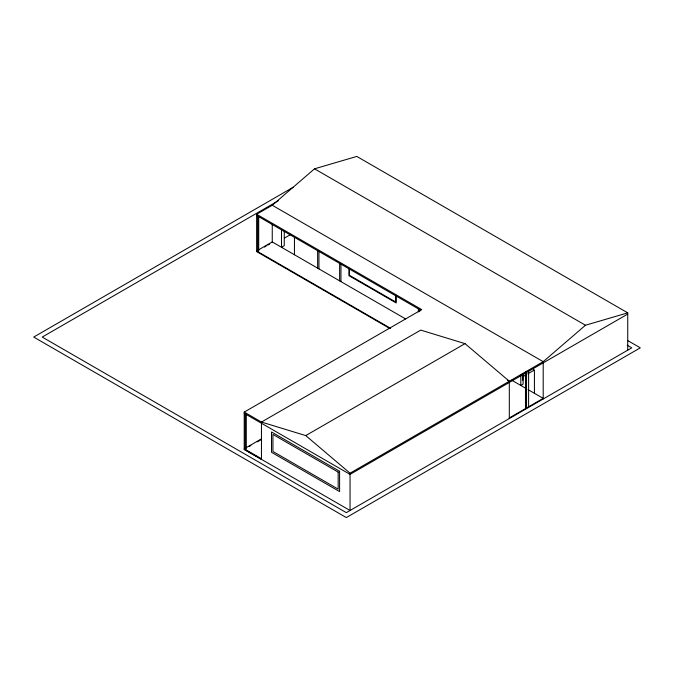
<?xml version="1.0" encoding="UTF-8"?>
<svg xmlns="http://www.w3.org/2000/svg" width="674" height="674" viewBox="0 0 674 674"><rect width="100%" height="100%" fill="white"/><g stroke="black" fill="none" stroke-linecap="round" stroke-linejoin="round"><path stroke-width="1.01" d="M244.215 412.1L261.461 422.059L305.752 435.589L350.042 473.199L350.042 510.496L244.215 449.398L244.215 412.1L421.747 309.602L256.626 214.273L256.626 251.579L389.993 328.575M256.626 214.273L272.254 205.25L314.531 168.812L356.799 156.435L627.738 312.862L627.738 350.168M350.042 473.199L543.202 361.677L585.47 325.239L627.738 312.862M293.089 187.313L33.7 337.067L346.326 517.565L640.3 347.835L627.536 340.471M278.429 200.7L42.226 337.067L346.326 512.644L631.774 347.835L627.224 345.206M258.58 249.843L272.254 241.949L405.638 318.954M264.444 247.063L266.179 246.061M267.915 245.058L269.651 244.055M284.529 238.04L290.898 234.367M261.461 422.059L420.736 330.1L465.018 343.639L509.308 381.24L507.505 380.195M245.26 448.202L261.622 438.749M244.215 449.398L261.461 459.356L261.461 423.255M249.085 446.592L250.897 445.539M257.257 441.866L260.897 439.768M305.752 435.589L465.018 343.639M627.738 314.067L350.042 474.395L244.215 413.305M522.384 376.943L526.023 374.845M527.843 373.792L534.212 370.119M509.308 417.939L543.202 398.376L528.071 389.639M314.531 168.812L585.47 325.239M272.254 205.25L543.202 361.677M256.626 215.478L420.702 310.209M511.76 380.22L526.251 388.595M256.626 250.972L390.642 328.348M244.215 448.8L261.461 458.758M543.202 362.882L543.202 398.974M534.423 393.313L534.423 371.736A9.975 5.763 60 0 0 533.328 368.451M528.61 371.298L528.61 406.801M526.529 372.503L526.529 408.006L525.484 407.399L525.484 371.905M523.1 373.851L523.1 384.121L520.808 385.444L520.808 375.174M522.78 374.062L522.78 380.33M509.308 382.444L509.308 418.546M419.725 309.29L419.725 311.388M418.394 308.827L418.394 311.91M396.211 295.92L396.211 302.971L348.913 275.666L348.913 268.614M395.638 294.605L395.638 301.977L349.486 275.337L349.486 269.019M340.951 264.09L340.951 281.606M339.637 262.97L339.637 280.847M318.945 251.023L318.945 268.901M317.631 250.627L317.631 268.142M294.454 236.919L294.454 254.764M284.251 231.005L284.251 245.698L281.496 247.282L281.496 229.446M272.254 224.198L272.254 242.547M258.706 216.523L258.706 250.972L257.67 251.579L257.67 216.076M246.296 413.305L246.296 448.8L245.26 449.398L245.26 413.903M339.586 471.278L271.512 431.975L271.512 452.288L339.586 491.59L339.586 471.278M338.163 472.103L272.936 434.444L272.936 451.462L338.163 489.122L338.163 472.103"/></g></svg>
